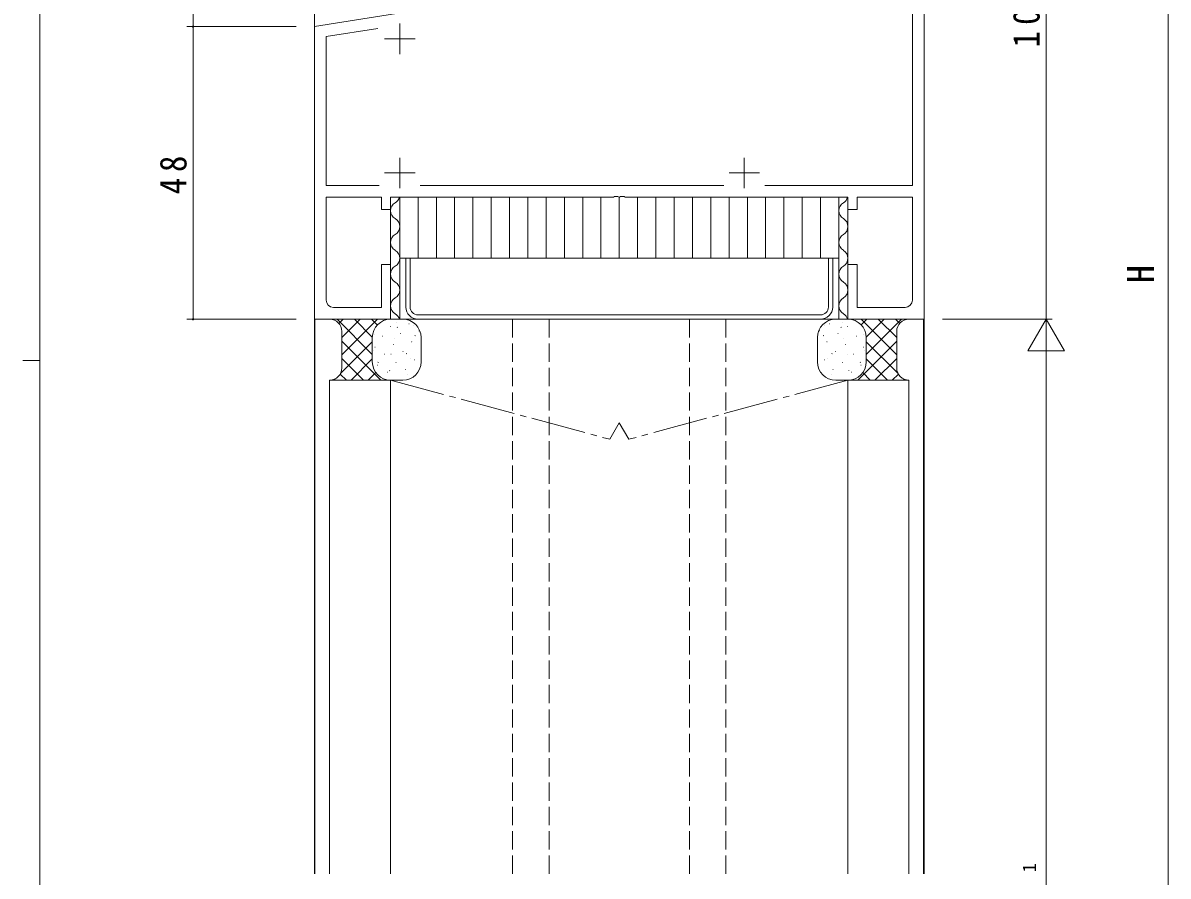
# Model space of a CAD drawing. Units: millimetres on the paper. Extents: x -420 to 373, y -297 to 267.
# Drawn here: x -420.5 to -232.7, y -82.7 to 57.3 of the extents above; entities that cross this region are included whole.
import ezdxf
from ezdxf.enums import TextEntityAlignment as Align

# ---------------------------------------------------------------- set-up
doc = ezdxf.new("R2010")
doc.units = ezdxf.units.MM
doc.linetypes.add('CHAIN2', pattern=[12, 9, -1, 1, -1])
doc.linetypes.add('DASHED3', pattern=[4, 3, -1])
for name, color, linetype, lineweight in [('0-1_YKK_ZWAK', 7, 'Continuous', 9), ('0-3_YKK_11', 7, 'Continuous', 9), ('0-4_YKK_12', 2, 'Continuous', 9), ('0-5_YKK_13', 4, 'Continuous', 9), ('0-6_YKK_D', 6, 'Continuous', 9)]:
    doc.layers.add(name, color=color, linetype=linetype, lineweight=lineweight)
doc.styles.add('ＭＳ ゴシック', font='')
doc.styles.get('ＭＳ ゴシック').set_extended_font_data('MS Gothic')

msp = doc.modelspace()

# ---------------------------------------------------------------- linework, layer by layer
at = {"layer": '0-1_YKK_ZWAK'}
for p, q in [((-417.7, -260.6), (-417.7, 264.4)), ((-420.5, 1.9), (-417.7, 1.9))]:
    msp.add_line(p, q, dxfattribs=at)
at = {"layer": '0-3_YKK_11'}
for p, q in [((-272.7, 108.671), (-272.7, 8.671)), ((-272.7, 108.671), (-272.7, 8.671)), ((-274.63, 103.741), (-274.63, 30.601)), ((-274.63, 103.741), (-274.63, 30.601)), ((-372.7, 56.671), (-353.7, 59.68)), ((-372.7, 56.671), (-353.7, 59.68)), ((-372.7, 8.671), (-372.7, 56.671)), ((-372.7, 8.671), (-372.7, 56.671)), ((-370.77, 55.022), (-362.277, 56.368)), ((-370.77, 55.022), (-362.277, 56.368)), ((-358.7, 57.171), (-358.7, 52.171)), ((-358.7, 57.171), (-358.7, 52.171)), ((-370.77, 30.601), (-370.77, 55.022)), ((-370.77, 30.601), (-370.77, 55.022)), ((-361.2, 54.671), (-356.2, 54.671)), ((-361.2, 54.671), (-356.2, 54.671)), ((-358.7, 35.171), (-358.7, 30.171)), ((-358.7, 35.171), (-358.7, 30.171)), ((-302.2, 35.171), (-302.2, 30.171)), ((-302.2, 35.171), (-302.2, 30.171)), ((-361.2, 32.671), (-356.2, 32.671)), ((-361.2, 32.671), (-356.2, 32.671)), ((-304.7, 32.671), (-299.7, 32.671)), ((-304.7, 32.671), (-299.7, 32.671)), ((-362.05, 30.601), (-370.77, 30.601)), ((-362.05, 30.601), (-370.77, 30.601)), ((-305.55, 30.601), (-355.35, 30.601)), ((-305.55, 30.601), (-355.35, 30.601)), ((-274.63, 30.601), (-298.85, 30.601)), ((-274.63, 30.601), (-298.85, 30.601)), ((-370.77, 28.671), (-370.77, 11.801)), ((-361.7, 28.671), (-370.77, 28.671)), ((-370.77, 28.671), (-370.77, 11.801)), ((-361.7, 28.671), (-370.77, 28.671)), ((-361.7, 26.671), (-361.7, 28.671)), ((-361.7, 26.671), (-361.7, 28.671)), ((-360.2, 28.671), (-360.2, 26.671)), ((-323.658, 28.671), (-360.2, 28.671)), ((-360.2, 28.671), (-360.2, 26.671)), ((-323.658, 28.671), (-360.2, 28.671)), ((-323.475, 28.791), (-323.658, 28.671)), ((-323.475, 28.791), (-323.658, 28.671)), ((-322.925, 28.791), (-323.475, 28.791)), ((-322.925, 28.791), (-323.475, 28.791)), ((-322.742, 28.671), (-322.925, 28.791)), ((-322.742, 28.671), (-322.925, 28.791)), ((-322.658, 28.671), (-322.742, 28.671)), ((-322.658, 28.671), (-322.742, 28.671)), ((-322.475, 28.791), (-322.658, 28.671)), ((-322.475, 28.791), (-322.658, 28.671)), ((-321.925, 28.791), (-322.475, 28.791)), ((-321.925, 28.791), (-322.475, 28.791)), ((-321.742, 28.671), (-321.925, 28.791)), ((-321.742, 28.671), (-321.925, 28.791)), ((-285.2, 28.671), (-321.742, 28.671)), ((-285.2, 28.671), (-321.742, 28.671)), ((-285.2, 26.671), (-285.2, 28.671)), ((-285.2, 26.671), (-285.2, 28.671)), ((-283.7, 28.671), (-283.7, 26.671)), ((-274.63, 28.671), (-283.7, 28.671)), ((-283.7, 28.671), (-283.7, 26.671)), ((-274.63, 28.671), (-283.7, 28.671)), ((-274.63, 11.801), (-274.63, 28.671)), ((-274.63, 11.801), (-274.63, 28.671)), ((-360.2, 26.671), (-361.7, 26.671)), ((-360.2, 26.671), (-361.7, 26.671)), ((-283.7, 26.671), (-285.2, 26.671)), ((-283.7, 26.671), (-285.2, 26.671)), ((-361.7, 17.671), (-360.2, 17.671)), ((-361.7, 10.601), (-361.7, 17.671)), ((-361.7, 17.671), (-360.2, 17.671)), ((-361.7, 10.601), (-361.7, 17.671)), ((-360.2, 17.671), (-360.2, 8.671)), ((-360.2, 17.671), (-360.2, 8.671)), ((-285.2, 17.671), (-283.7, 17.671)), ((-285.2, 8.671), (-285.2, 17.671)), ((-285.2, 17.671), (-283.7, 17.671)), ((-285.2, 8.671), (-285.2, 17.671)), ((-283.7, 17.671), (-283.7, 10.601)), ((-283.7, 17.671), (-283.7, 10.601)), ((-369.57, 10.601), (-361.7, 10.601)), ((-369.57, 10.601), (-361.7, 10.601)), ((-283.7, 10.601), (-275.83, 10.601)), ((-283.7, 10.601), (-275.83, 10.601)), ((-360.2, 8.671), (-372.7, 8.671)), ((-360.2, 8.671), (-372.7, 8.671)), ((-272.7, 8.671), (-285.2, 8.671)), ((-272.7, 8.671), (-285.2, 8.671))]:
    msp.add_line(p, q, dxfattribs=at)
for centre, start, end in [((-369.57, 11.801), 180, 269.99998), ((-369.57, 11.801), 180, 269.99998), ((-275.83, 11.801), 270, 359.99998), ((-275.83, 11.801), 270, 359.99998)]:
    msp.add_arc(centre, 1.2, start, end, dxfattribs=at)
at = {"layer": '0-4_YKK_12'}
for p, q in [((-372.7, 157.171), (-372.7, -82.329)), ((-272.7, 157.171), (-272.7, -82.329)), ((-372.601, 8.748), (-372.601, -82.329)), ((-358.7, 8.671), (-286.7, 8.671)), ((-272.801, 8.747), (-272.801, -82.329)), ((-370.2, -1.329), (-370.2, -82.329)), ((-360.2, -1.329), (-360.2, -82.329)), ((-285.2, -1.329), (-285.2, -82.329)), ((-275.2, -1.329), (-275.2, -82.329))]:
    msp.add_line(p, q, dxfattribs=at)
at = {"layer": '0-4_YKK_12', "linetype": 'DASHED3'}
for p, q in [((-340.2, 8.671), (-340.2, -82.329)), ((-334.2, 8.671), (-334.2, -82.329)), ((-311.2, 8.671), (-311.2, -82.329)), ((-305.2, 8.671), (-305.2, -82.329))]:
    msp.add_line(p, q, dxfattribs=at)
at = {"layer": '0-4_YKK_12', "linetype": 'CHAIN2'}
for p, q in [((-360.2, -1.329), (-324.25, -11.029)), ((-285.2, -1.329), (-321.15, -11.029)), ((-322.7, -8.329), (-324.25, -11.029)), ((-322.7, -8.329), (-321.15, -11.029))]:
    msp.add_line(p, q, dxfattribs=at)
at = {"layer": '0-5_YKK_13'}
for p, q in [((-360.2, 28.671), (-360.2, 8.671)), ((-358.7, 28.671), (-358.7, 8.671)), ((-355.7, 18.671), (-355.7, 28.671)), ((-352.7, 18.671), (-352.7, 28.671)), ((-349.7, 18.671), (-349.7, 28.671)), ((-346.7, 18.671), (-346.7, 28.671)), ((-343.7, 18.671), (-343.7, 28.671)), ((-340.7, 18.671), (-340.7, 28.671)), ((-337.7, 18.671), (-337.7, 28.671)), ((-334.7, 18.671), (-334.7, 28.671)), ((-331.7, 18.671), (-331.7, 28.671)), ((-328.7, 18.671), (-328.7, 28.671)), ((-325.7, 18.671), (-325.7, 28.671)), ((-322.7, 18.671), (-322.7, 28.671)), ((-319.7, 18.671), (-319.7, 28.671)), ((-316.7, 18.671), (-316.7, 28.671)), ((-313.7, 18.671), (-313.7, 28.671)), ((-310.7, 18.671), (-310.7, 28.671)), ((-307.7, 18.671), (-307.7, 28.671)), ((-304.7, 18.671), (-304.7, 28.671)), ((-301.7, 18.671), (-301.7, 28.671)), ((-298.7, 18.671), (-298.7, 28.671)), ((-295.7, 18.671), (-295.7, 28.671)), ((-292.7, 18.671), (-292.7, 28.671)), ((-289.7, 18.671), (-289.7, 28.671)), ((-286.7, 28.671), (-286.7, 8.671)), ((-285.2, 28.671), (-285.2, 8.671)), ((-286.7, 18.671), (-358.7, 18.671)), ((-357.7, 10.671), (-357.7, 18.671)), ((-357, 10.671), (-357, 18.671)), ((-288.4, 10.671), (-288.4, 18.671)), ((-287.7, 10.671), (-287.7, 18.671)), ((-360.2, 8.671), (-370.2, 8.671)), ((-363.2, 2.898), (-368.973, 8.671)), ((-368.002, 8.671), (-368.69, 7.982)), ((-365.173, 8.671), (-368.2, 5.644)), ((-362.345, 8.671), (-368.2, 2.816)), ((-363.199, 5.726), (-366.144, 8.671)), ((-362.378, 7.733), (-363.316, 8.671)), ((-360.475, 8.658), (-360.487, 8.671)), ((-360.2, 8.671), (-358.2, 8.671)), ((-360.2, 8.671), (-358.7, 8.671)), ((-359.257, 8.204), (-359.248, 8.202)), ((-357.187, 7.904), (-357.138, 7.911)), ((-356.405, 7.629), (-356.395, 7.627)), ((-355.7, 9.371), (-289.7, 9.371)), ((-355.7, 8.671), (-289.7, 8.671)), ((-288.995, 7.629), (-289.005, 7.627)), ((-288.212, 7.904), (-288.262, 7.911)), ((-285.2, 8.671), (-287.2, 8.671)), ((-286.7, 8.671), (-285.2, 8.671)), ((-286.143, 8.204), (-286.152, 8.202)), ((-285.2, 8.671), (-275.2, 8.671)), ((-284.925, 8.658), (-284.913, 8.671)), ((-283.055, 8.671), (-277.2, 2.816)), ((-283.022, 7.733), (-282.084, 8.671)), ((-282.2, 2.898), (-276.427, 8.671)), ((-282.2, 5.726), (-279.256, 8.671)), ((-280.227, 8.671), (-277.2, 5.644)), ((-277.398, 8.671), (-276.71, 7.982)), ((-368.2, 6.671), (-368.2, 0.671)), ((-363.2, 1.671), (-363.2, 5.671)), ((-363.2, 1.671), (-363.2, 5.671)), ((-362.773, 6.18), (-362.763, 6.178)), ((-361.602, 5.886), (-361.552, 5.893)), ((-360.197, 7.475), (-360.148, 7.482)), ((-359.135, 7.369), (-359.044, 7.326)), ((-358.592, 6.315), (-358.543, 6.322)), ((-356.221, 5.986), (-356.131, 5.944)), ((-355.583, 6.744), (-355.533, 6.751)), ((-355.2, 5.671), (-355.2, 1.671)), ((-290.2, 5.671), (-290.2, 1.671)), ((-289.817, 6.744), (-289.867, 6.751)), ((-289.179, 5.986), (-289.269, 5.944)), ((-286.808, 6.315), (-286.857, 6.322)), ((-286.265, 7.369), (-286.355, 7.326)), ((-285.203, 7.475), (-285.252, 7.482)), ((-283.798, 5.886), (-283.848, 5.893)), ((-282.627, 6.18), (-282.637, 6.178)), ((-282.2, 1.671), (-282.2, 5.671)), ((-282.2, 1.671), (-282.2, 5.671)), ((-277.2, 6.671), (-277.2, 0.671)), ((-363.2, 4.987), (-368.412, -0.224)), ((-361.8, -1.331), (-368.2, 5.07)), ((-362.785, 4.086), (-362.735, 4.093)), ((-359.775, 4.515), (-359.726, 4.522)), ((-359.528, 5.527), (-359.518, 5.525)), ((-356.766, 4.944), (-356.716, 4.951)), ((-356.627, 4.942), (-356.617, 4.94)), ((-288.773, 4.942), (-288.783, 4.94)), ((-288.634, 4.944), (-288.684, 4.951)), ((-285.872, 5.527), (-285.882, 5.525)), ((-285.625, 4.515), (-285.674, 4.522)), ((-283.6, -1.331), (-277.2, 5.07)), ((-282.615, 4.086), (-282.665, 4.093)), ((-282.2, 4.987), (-276.988, -0.224)), ((-364.629, -1.33), (-368.2, 2.241)), ((-363.2, 2.159), (-366.689, -1.33)), ((-362.995, 3.493), (-362.985, 3.491)), ((-361.18, 2.926), (-361.13, 2.933)), ((-360.142, 2.918), (-360.132, 2.916)), ((-358.17, 3.355), (-358.121, 3.362)), ((-357.624, 3.036), (-357.533, 2.993)), ((-356.897, 2.265), (-356.888, 2.263)), ((-356.344, 1.984), (-356.294, 1.991)), ((-289.056, 1.984), (-289.106, 1.991)), ((-288.503, 2.265), (-288.512, 2.263)), ((-287.776, 3.036), (-287.867, 2.993)), ((-287.23, 3.355), (-287.279, 3.362)), ((-285.258, 2.918), (-285.267, 2.916)), ((-284.22, 2.926), (-284.27, 2.933)), ((-282.405, 3.493), (-282.415, 3.491)), ((-282.2, 2.159), (-278.711, -1.33)), ((-280.771, -1.33), (-277.2, 2.241)), ((-362.363, 1.126), (-362.313, 1.133)), ((-362.274, 1.626), (-362.184, 1.584)), ((-360.364, 0.231), (-360.354, 0.229)), ((-359.353, 1.555), (-359.304, 1.562)), ((-357.748, 0.395), (-357.699, 0.402)), ((-287.652, 0.395), (-287.701, 0.402)), ((-286.047, 1.555), (-286.096, 1.562)), ((-285.036, 0.231), (-285.046, 0.229)), ((-283.126, 1.626), (-283.216, 1.584)), ((-283.037, 1.126), (-283.087, 1.133)), ((-370.2, -1.329), (-360.2, -1.329)), ((-369.305, -1.118), (-369.516, -1.329)), ((-367.457, -1.33), (-368.464, -0.323)), ((-362.625, -0.095), (-363.861, -1.33)), ((-360.939, -1.237), (-361.033, -1.331)), ((-360.758, -0.034), (-360.708, -0.027)), ((-358.2, -1.329), (-360.2, -1.329)), ((-357.511, -0.343), (-357.502, -0.345)), ((-287.888, -0.343), (-287.898, -0.345)), ((-287.2, -1.329), (-285.2, -1.329)), ((-275.2, -1.329), (-285.2, -1.329)), ((-284.642, -0.034), (-284.692, -0.027)), ((-284.461, -1.237), (-284.367, -1.331)), ((-282.775, -0.095), (-281.539, -1.33)), ((-277.942, -1.33), (-276.936, -0.323)), ((-276.095, -1.118), (-275.883, -1.329))]:
    msp.add_line(p, q, dxfattribs=at)
for centre, radius, start, end in [((-360.2, 29.071), 1.5, 299.99997, 344.51491), ((-286.7, 29.071), 1.5, 299.99997, 344.51491), ((-358.7, 26.471), 1.5, 120, 240), ((-285.2, 26.471), 1.5, 120, 240), ((-360.2, 23.871), 1.5, 299.99997, 60.00003), ((-286.7, 23.871), 1.5, 299.99997, 60.00003), ((-358.7, 21.271), 1.5, 120, 240), ((-285.2, 21.271), 1.5, 120, 240), ((-360.2, 18.671), 1.5, 300, 60), ((-286.7, 18.671), 1.5, 300, 60), ((-358.7, 16.07), 1.5, 120, 240), ((-285.2, 16.07), 1.5, 120, 240), ((-360.2, 13.47), 1.5, 300, 60), ((-286.7, 13.47), 1.5, 300, 60), ((-358.7, 10.869), 1.5, 120, 240), ((-285.2, 10.869), 1.5, 120, 240), ((-360.2, 8.269), 1.5, 15.55197, 60), ((-355.7, 10.671), 2, 180, 270), ((-355.7, 10.671), 1.3, 180, 270), ((-289.7, 10.671), 1.3, 270, 0), ((-289.7, 10.671), 2, 270, 0), ((-286.7, 8.269), 1.5, 15.55197, 60), ((-370.2, 6.671), 2, 0, 90), ((-360.2, 5.671), 3, 90, 180), ((-360.2, 5.671), 3, 90, 180), ((-358.2, 5.671), 3, 0, 90), ((-287.2, 5.671), 3, 90, 180), ((-285.2, 5.671), 3, 0, 90), ((-285.2, 5.671), 3, 0, 90), ((-275.2, 6.671), 2, 90, 180), ((-370.2, 0.671), 2, 270, 0), ((-360.2, 1.671), 3, 180, 270), ((-360.2, 1.671), 3, 180, 270), ((-358.2, 1.671), 3, 270, 0), ((-287.2, 1.671), 3, 180, 270), ((-285.2, 1.671), 3, 270, 0), ((-285.2, 1.671), 3, 270, 0), ((-275.2, 0.671), 2, 180, 270)]:
    msp.add_arc(centre, radius, start, end, dxfattribs=at)
at = {"layer": '0-6_YKK_D'}
for p, q in [((-232.7, 201.671), (-232.7, -169.329)), ((-252.7, 8.671), (-252.7, 108.671)), ((-392.601, 66.671), (-392.601, 56.671)), ((-375.7, 56.671), (-393.601, 56.671)), ((-375.7, 56.671), (-393.601, 56.671)), ((-392.601, 56.671), (-392.601, 8.671)), ((-375.7, 8.671), (-393.601, 8.671)), ((-269.7, 8.671), (-251.7, 8.671)), ((-269.7, 8.671), (-251.7, 8.671)), ((-252.7, 8.671), (-255.7, 3.475)), ((-252.7, 8.671), (-252.7, -1.721)), ((-252.7, 8.671), (-249.7, 3.475)), ((-255.7, 3.475), (-249.7, 3.475)), ((-252.7, -170.329), (-252.7, 2.671))]:
    msp.add_line(p, q, dxfattribs=at)
for centre, start, end in [((-392.601, 56.671), 90, 270), ((-392.601, 56.671), 90, 270), ((-392.601, 56.671), 270, 90), ((-392.601, 56.671), 270, 90), ((-392.601, 8.671), 90, 270), ((-392.601, 8.671), 270, 90)]:
    msp.add_arc(centre, 0.106, start, end, dxfattribs=at)

# ---------------------------------------------------------------- texts
at = {"layer": '0-6_YKK_D', "color": 3, "style": 'ＭＳ ゴシック'}
msp.add_text('H', height=4.399, rotation=90, dxfattribs=at).set_placement((-233.7, 14.571), align=Align.BOTTOM_LEFT)
at = {"layer": '0-6_YKK_D', "color": 7, "style": 'ＭＳ ゴシック'}
msp.add_text('1', height=2.199, rotation=90, dxfattribs=at).set_placement((-253.7, -82.069), align=Align.BOTTOM_LEFT)
at = {"layer": '0-6_YKK_D', "color": 3, "char_height": 4.399, "attachment_point": 7, "rotation": 90, "style": 'ＭＳ ゴシック'}
for s, insert in [('\\T1.38;\\W0.9;100', (-253.7, 53.231)), ('\\T1.36;\\W0.9;48', (-393.601, 29.151))]:
    msp.add_mtext(s, dxfattribs=dict(at, insert=insert))

doc.saveas('drawing.dxf')
